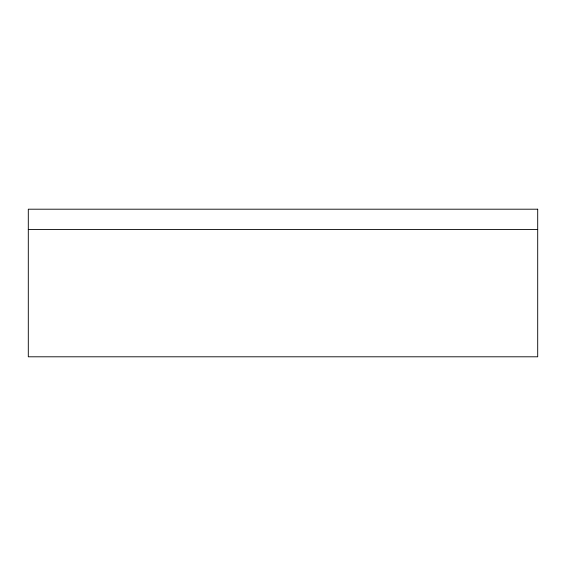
<?xml version="1.0" encoding="UTF-8"?>
<svg xmlns="http://www.w3.org/2000/svg" width="566" height="566" viewBox="0 0 566 566"><rect width="100%" height="100%" fill="white"/><g stroke="black" fill="none" stroke-linecap="round" stroke-linejoin="round"><path stroke-width="0.85" d="M28.3 229.449L537.7 229.449M537.7 209.201L28.3 209.201L28.3 356.799L537.7 356.799L537.7 209.201"/></g></svg>
